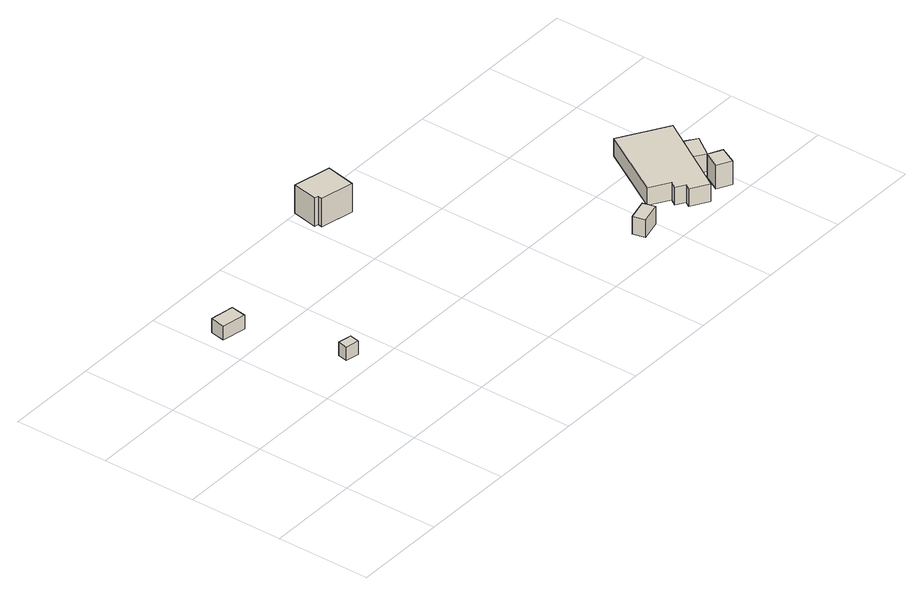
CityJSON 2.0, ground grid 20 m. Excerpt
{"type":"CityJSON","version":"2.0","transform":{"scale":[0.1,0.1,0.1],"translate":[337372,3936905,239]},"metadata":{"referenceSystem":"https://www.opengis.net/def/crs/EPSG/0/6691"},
"CityObjects":{
"building1":{"type":"Building","attributes":{"BuildingIDAttribute.prefecture":"14","BuildingIDAttribute.city":"14151","BuildingDetailAttribute.surveyYear":2015},"geometry":[{"type":"Solid","lod":"1","boundaries":[[[[0,1,2,3]],[[2,4,5,3]],[[1,6,4,2]],[[0,7,6,1]],[[3,5,7,0]],[[4,6,7,5]]]]}]},
"building2":{"type":"Building","attributes":{"measuredHeight":3.6,"BuildingIDAttribute.prefecture":"14","BuildingIDAttribute.city":"14151","BuildingDetailAttribute.surveyYear":2015},"geometry":[{"type":"Solid","lod":"1","boundaries":[[[[8,9,10,11]],[[10,12,13,11]],[[9,14,12,10]],[[8,15,14,9]],[[11,13,15,8]],[[12,14,15,13]]]]}]},
"building3":{"type":"Building","attributes":{"usage":"451","measuredHeight":6.8,"storeysAboveGround":1,"BuildingIDAttribute.prefecture":"14","BuildingIDAttribute.city":"14151","BuildingDetailAttribute.totalFloorArea":43.32,"BuildingDetailAttribute.buildingFootprintArea":43.32,"BuildingDetailAttribute.buildingStructureType":"601","BuildingDetailAttribute.buildingStructureOrgType":"1","BuildingDetailAttribute.orgUsage":"200","BuildingDetailAttribute.surveyYear":2015},"geometry":[{"type":"Solid","lod":"1","boundaries":[[[[16,17,18,19,20,21]],[[20,22,23,21]],[[19,24,22,20]],[[18,25,24,19]],[[17,26,25,18]],[[16,27,26,17]],[[21,23,27,16]],[[22,24,25,26,27,23]]]]}]},
"building4":{"type":"Building","attributes":{"measuredHeight":7.8,"BuildingIDAttribute.prefecture":"14","BuildingIDAttribute.city":"14151","BuildingDetailAttribute.surveyYear":2015,"BuildingLandSlideRiskAttribute.description":"1","BuildingLandSlideRiskAttribute.areaType":"2"},"geometry":[{"type":"Solid","lod":"1","boundaries":[[[[28,29,30,31]],[[30,32,33,31]],[[29,34,32,30]],[[28,35,34,29]],[[31,33,35,28]],[[32,34,35,33]]]]}]},
"building5":{"type":"Building","attributes":{"usage":"402","measuredHeight":4.8,"storeysAboveGround":1,"BuildingIDAttribute.prefecture":"14","BuildingIDAttribute.city":"14151","BuildingDetailAttribute.totalFloorArea":173.74,"BuildingDetailAttribute.buildingFootprintArea":173.74,"BuildingDetailAttribute.buildingStructureType":"601","BuildingDetailAttribute.buildingStructureOrgType":"1","BuildingDetailAttribute.orgUsage":"71","BuildingDetailAttribute.surveyYear":2015,"BuildingLandSlideRiskAttribute.description":"1","BuildingLandSlideRiskAttribute.areaType":"1"},"geometry":[{"type":"Solid","lod":"1","boundaries":[[[[36,37,38,39,40,41,42,43]],[[42,44,45,43]],[[41,46,44,42]],[[40,47,46,41]],[[39,48,47,40]],[[38,49,48,39]],[[37,50,49,38]],[[36,51,50,37]],[[43,45,51,36]],[[44,46,47,48,49,50,51,45]]]]}]},
"building6":{"type":"Building","attributes":{"usage":"402","measuredHeight":5.5,"storeysAboveGround":1,"BuildingIDAttribute.prefecture":"14","BuildingIDAttribute.city":"14151","BuildingDetailAttribute.totalFloorArea":10.44,"BuildingDetailAttribute.buildingFootprintArea":10.44,"BuildingDetailAttribute.buildingStructureType":"601","BuildingDetailAttribute.buildingStructureOrgType":"1","BuildingDetailAttribute.orgUsage":"71","BuildingDetailAttribute.surveyYear":2015,"BuildingLandSlideRiskAttribute.description":"1","BuildingLandSlideRiskAttribute.areaType":"1"},"geometry":[{"type":"Solid","lod":"1","boundaries":[[[[52,53,54,55]],[[54,56,57,55]],[[53,58,56,54]],[[52,59,58,53]],[[55,57,59,52]],[[56,58,59,57]]]]}]},
"building7":{"type":"Building","attributes":{"usage":"402","measuredHeight":4.5,"storeysAboveGround":1,"BuildingIDAttribute.prefecture":"14","BuildingIDAttribute.city":"14151","BuildingDetailAttribute.totalFloorArea":10.79,"BuildingDetailAttribute.buildingFootprintArea":10.79,"BuildingDetailAttribute.buildingStructureType":"601","BuildingDetailAttribute.buildingStructureOrgType":"1","BuildingDetailAttribute.orgUsage":"71","BuildingDetailAttribute.surveyYear":2015,"BuildingLandSlideRiskAttribute.description":"1","BuildingLandSlideRiskAttribute.areaType":"1"},"geometry":[{"type":"Solid","lod":"1","boundaries":[[[[60,61,62,63]],[[62,64,65,63]],[[61,66,64,62]],[[60,67,66,61]],[[63,65,67,60]],[[64,66,67,65]]]]}]}
},
"vertices":[
[114,79,222],[110,58,222],[81,63,222],[85,84,222],[81,63,252],[85,84,252],[110,58,252],[114,79,252],
[60,309,215],[54,276,215],[3,285,215],[9,317,215],[3,285,246],[9,317,246],[54,276,246],[60,309,246],
[481,412,212],[468,349,212],[397,364,212],[399,373,212],[390,375,212],[401,429,212],[390,375,275],[401,429,275],[399,373,275],[397,364,275],[468,349,275],[481,412,275],
[929,31,34],[922,57,34],[967,69,34],[974,43,34],[967,69,73],[974,43,73],[922,57,73],[929,31,73],
[1094,9,31],[1057,32,31],[1064,43,31],[1045,54,31],[1054,68,31],[1013,93,31],[1099,236,31],[1197,176,31],[1099,236,70],[1197,176,70],[1013,93,70],[1054,68,70],[1045,54,70],[1064,43,70],[1057,32,70],[1094,9,70],
[1202,64,10],[1184,29,10],[1154,44,10],[1173,79,10],[1154,44,62],[1173,79,62],[1184,29,62],[1202,64,62],
[1204,122,21],[1175,80,21],[1150,97,21],[1179,139,21],[1150,97,61],[1179,139,61],[1175,80,61],[1204,122,61]
]}
